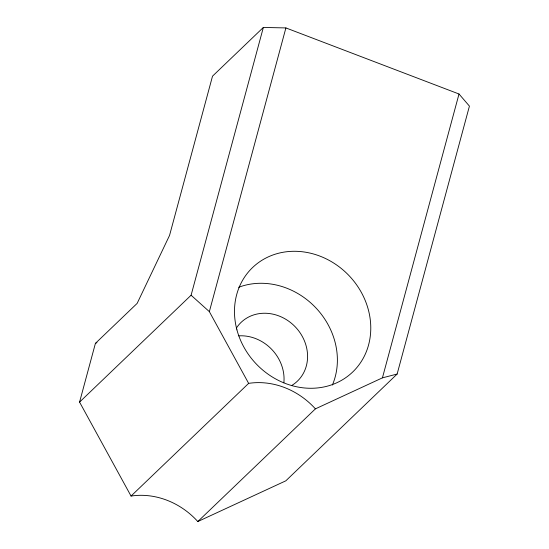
<?xml version="1.0" encoding="UTF-8"?>
<svg xmlns="http://www.w3.org/2000/svg" width="549" height="549" viewBox="0 0 549 549"><rect width="100%" height="100%" fill="white"/><g stroke="black" fill="none" stroke-linecap="round" stroke-linejoin="round"><path stroke-width="0.82" d="M79.571 402.101L95.416 343.372L137.147 303.384L169.545 235.432L212.518 76.16L263.348 27.45L285.905 27.924L459.012 94.003L469.429 106.115L397.133 374.047L285.816 480.828L197.818 521.55A73.25 64.857 46.2 0 0 131.046 496.063L79.571 402.101L191.1 295.225L263.348 27.45M397.133 374.047L382.427 377.849L315.414 408.854A73.25 64.857 46.2 0 0 248.642 383.367L209.354 311.647L285.905 27.924M382.427 377.849L459.012 94.003M131.046 496.063L248.642 383.367M197.818 521.55L315.414 408.854M95.416 343.372L96.967 342.651M191.1 295.225L209.354 311.647M238.801 335.851A40.695 36.028 46.2 0 1 283.86 382.845M236.372 328.096A40.695 36.028 46.2 0 1 294.978 326.552A40.695 36.028 46.2 0 1 292.116 385.247M238.671 287.285A72.344 64.055 46.2 0 1 315.483 307.447A72.344 64.055 46.2 0 1 332.378 385.041M236.921 329.832A72.344 64.055 46.2 0 0 351.14 373.437A72.344 64.055 46.2 0 0 319.813 256.074A72.344 64.055 46.2 0 0 236.921 329.832"/></g></svg>
